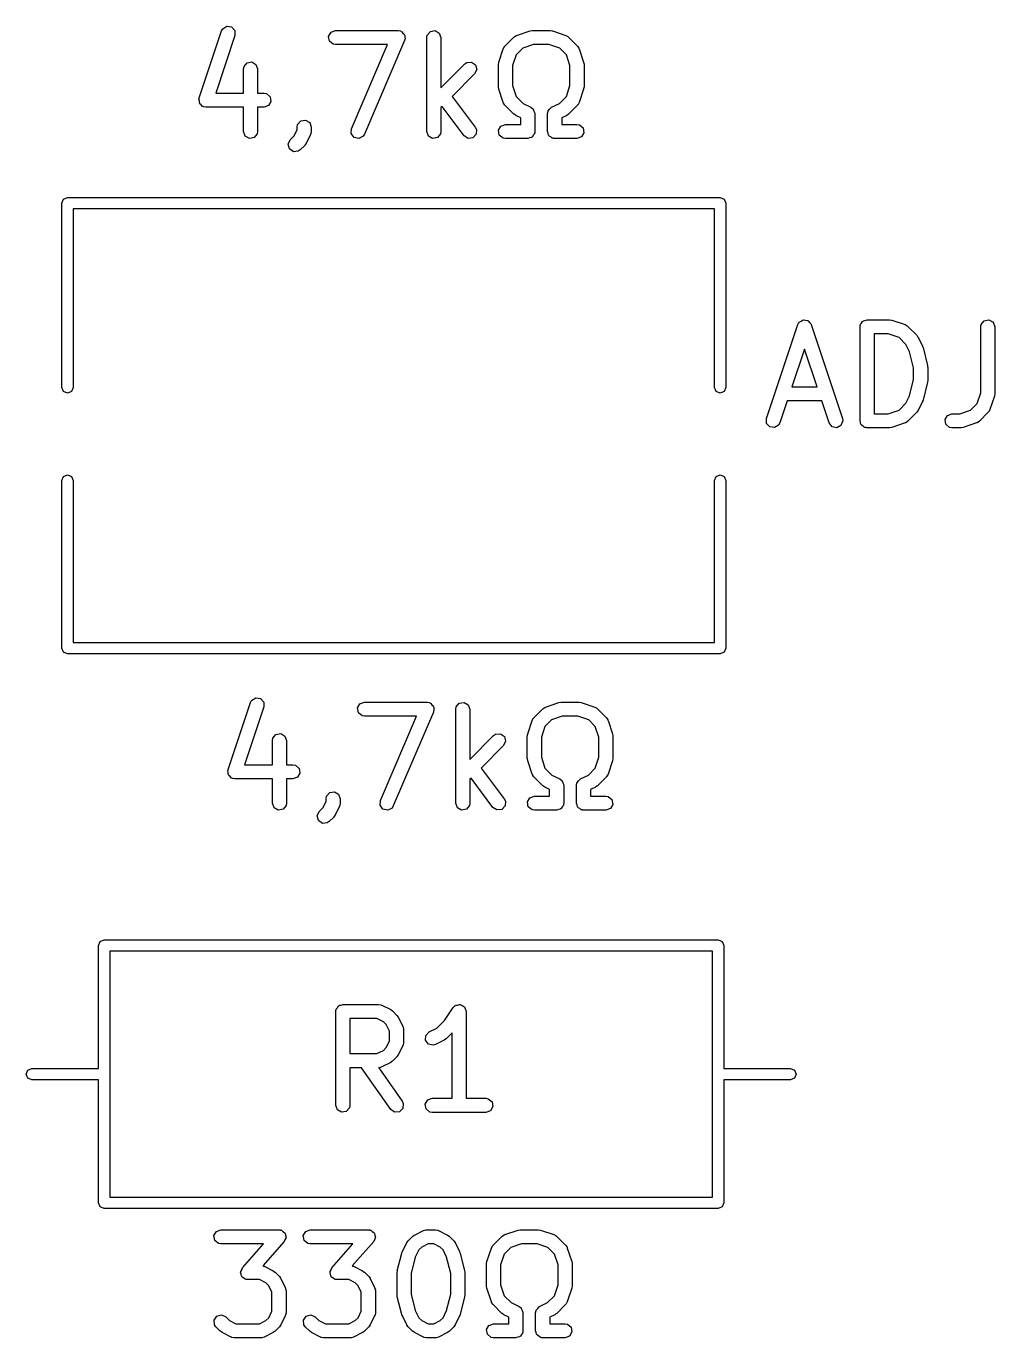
# Model space of a CAD drawing. Extents: x 10 to 287, y -200 to -10.
# Drawn here: x 143.63 to 153.95, y -107.24 to -93.27 of the extents above; entities that cross this region are included whole.
import ezdxf

# ---------------------------------------------------------------- set-up
doc = ezdxf.new("R2010")
doc.units = 0
doc.layers.add('BLACK', color=7, linetype='CONTINUOUS')

msp = doc.modelspace()

# ---------------------------------------------------------------- linework, layer by layer
at = {"layer": 'BLACK', "linetype": 'CONTINUOUS'}
for p, q in [((145.723, -93.2981), (145.767, -93.2713)), ((145.767, -93.2713), (145.818, -93.2788)), ((145.818, -93.2788), (145.852, -93.3172)), ((145.473, -94.0353), (145.711, -93.321)), ((145.853, -93.3685), (145.648, -93.984)), ((145.711, -93.321), (145.723, -93.2981)), ((145.852, -93.3172), (145.853, -93.3685)), ((146.851, -93.3794), (146.877, -93.3349)), ((146.86, -93.4299), (146.851, -93.3794)), ((146.899, -93.4629), (146.86, -93.4299)), ((146.877, -93.3349), (146.925, -93.3174)), ((146.925, -93.3174), (147.591, -93.3174)), ((147.66, -93.4219), (147.232, -94.4219)), ((147.591, -93.3174), (147.617, -93.3219)), ((147.617, -93.3219), (147.624, -93.3276)), ((147.624, -93.3276), (147.632, -93.3296)), ((147.632, -93.3296), (147.643, -93.3436)), ((147.643, -93.3436), (147.656, -93.3549)), ((147.656, -93.3549), (147.658, -93.3636)), ((147.658, -93.3636), (147.663, -93.3707)), ((147.661, -93.4131), (147.66, -93.4219)), ((147.665, -93.4054), (147.661, -93.4131)), ((147.663, -93.3707), (147.662, -93.3882)), ((147.662, -93.3882), (147.665, -93.4054)), ((147.897, -93.3924), (147.902, -93.3667)), ((147.897, -94.3924), (147.897, -93.3924)), ((147.902, -93.3667), (147.935, -93.3274)), ((147.935, -93.3274), (147.985, -93.3185)), ((147.985, -93.3185), (148.03, -93.3442)), ((148.03, -93.3442), (148.047, -93.3924)), ((148.047, -93.3924), (148.047, -93.9256)), ((148.729, -93.4822), (148.824, -93.387)), ((148.824, -93.387), (148.845, -93.372)), ((148.845, -93.372), (148.85, -93.3716)), ((148.85, -93.3716), (148.853, -93.3688)), ((148.853, -93.3688), (148.996, -93.3212)), ((148.996, -93.3212), (149.018, -93.3179)), ((149.018, -93.3179), (149.02, -93.3174)), ((149.02, -93.3174), (149.21, -93.3174)), ((149.21, -93.3174), (149.233, -93.3213)), ((149.233, -93.3213), (149.234, -93.3212)), ((149.234, -93.3212), (149.377, -93.3688)), ((149.377, -93.3688), (149.4, -93.3813)), ((149.4, -93.3813), (149.402, -93.3851)), ((149.402, -93.3851), (149.406, -93.387)), ((149.406, -93.387), (149.502, -93.4822)), ((146.925, -93.4674), (146.899, -93.4629)), ((147.478, -93.4674), (146.925, -93.4674)), ((147.094, -94.3628), (147.478, -93.4674)), ((148.663, -93.6544), (148.711, -93.5115)), ((148.711, -93.5115), (148.723, -93.4886)), ((148.723, -93.4886), (148.727, -93.4863)), ((148.727, -93.4863), (148.729, -93.4822)), ((148.918, -93.5056), (148.847, -93.5758)), ((149.032, -93.4674), (148.918, -93.5056)), ((149.198, -93.4674), (149.032, -93.4674)), ((149.313, -93.5056), (149.198, -93.4674)), ((149.383, -93.5758), (149.313, -93.5056)), ((149.502, -93.4822), (149.517, -93.5035)), ((149.517, -93.5035), (149.517, -93.508)), ((149.517, -93.508), (149.52, -93.5115)), ((149.52, -93.5115), (149.567, -93.6544)), ((145.945, -93.7257), (145.95, -93.7001)), ((145.95, -93.7001), (145.982, -93.6608)), ((145.982, -93.6608), (146.033, -93.6519)), ((146.033, -93.6519), (146.077, -93.6775)), ((146.077, -93.6775), (146.095, -93.7257)), ((148.047, -93.9256), (148.3, -93.6727)), ((148.3, -93.6727), (148.322, -93.6577)), ((148.322, -93.6577), (148.373, -93.6533)), ((148.373, -93.6533), (148.415, -93.6827)), ((148.415, -93.6827), (148.428, -93.7323)), ((148.659, -93.6781), (148.663, -93.656)), ((148.659, -93.9162), (148.659, -93.6781)), ((148.663, -93.656), (148.663, -93.6544)), ((148.847, -93.5758), (148.809, -93.6903)), ((148.809, -93.6903), (148.809, -93.904)), ((149.421, -93.6903), (149.383, -93.5758)), ((149.421, -93.904), (149.421, -93.6903)), ((149.567, -93.6544), (149.571, -93.6766)), ((149.571, -93.6766), (149.571, -93.6781)), ((149.571, -93.6781), (149.571, -93.9162)), ((145.945, -93.984), (145.945, -93.7257)), ((146.095, -93.7257), (146.095, -93.984)), ((148.406, -93.7787), (148.167, -94.0185)), ((148.428, -93.7323), (148.406, -93.7787)), ((145.648, -93.984), (145.945, -93.984)), ((146.095, -93.984), (146.163, -93.984)), ((146.163, -93.984), (146.189, -93.9886)), ((146.189, -93.9886), (146.228, -94.0215)), ((148.66, -93.9177), (148.659, -93.9162)), ((148.663, -93.9399), (148.66, -93.9177)), ((148.711, -94.0828), (148.663, -93.9399)), ((148.809, -93.904), (148.847, -94.0185)), ((149.383, -94.0185), (149.421, -93.904)), ((149.567, -93.9399), (149.52, -94.0828)), ((149.571, -93.9162), (149.567, -93.9383)), ((149.567, -93.9383), (149.567, -93.9399)), ((145.47, -94.046), (145.473, -94.0411)), ((145.474, -94.0662), (145.47, -94.046)), ((145.473, -94.0411), (145.473, -94.0353)), ((145.474, -94.0866), (145.474, -94.0662)), ((145.478, -94.0909), (145.474, -94.0866)), ((145.479, -94.0965), (145.478, -94.0909)), ((145.495, -94.1097), (145.479, -94.0965)), ((145.508, -94.125), (145.495, -94.1097)), ((145.514, -94.1258), (145.508, -94.125)), ((145.518, -94.1295), (145.514, -94.1258)), ((146.211, -94.1165), (146.163, -94.134)), ((146.237, -94.0721), (146.211, -94.1165)), ((146.228, -94.0215), (146.237, -94.0721)), ((148.06, -94.1256), (148.047, -94.1377)), ((148.293, -94.4374), (148.06, -94.1256)), ((148.167, -94.0185), (148.413, -94.3474)), ((148.714, -94.0863), (148.711, -94.0828)), ((148.714, -94.0907), (148.714, -94.0863)), ((148.729, -94.1121), (148.714, -94.0907)), ((148.824, -94.2073), (148.729, -94.1121)), ((148.847, -94.0185), (148.922, -94.0926)), ((148.922, -94.0926), (149.006, -94.1348)), ((149.225, -94.1348), (149.309, -94.0926)), ((149.309, -94.0926), (149.383, -94.0185)), ((149.502, -94.1121), (149.406, -94.2073)), ((149.503, -94.108), (149.502, -94.1121)), ((149.507, -94.1057), (149.503, -94.108)), ((149.52, -94.0828), (149.507, -94.1057)), ((145.544, -94.134), (145.518, -94.1295)), ((145.945, -94.134), (145.544, -94.134)), ((145.945, -94.3924), (145.945, -94.134)), ((146.163, -94.134), (146.095, -94.134)), ((146.095, -94.134), (146.095, -94.3924)), ((148.047, -94.1377), (148.047, -94.3924)), ((148.826, -94.208), (148.824, -94.2073)), ((148.844, -94.2214), (148.826, -94.208)), ((148.897, -94.2483), (148.844, -94.2214)), ((148.897, -94.3174), (148.897, -94.2483)), ((149.006, -94.1348), (149.027, -94.1503)), ((149.027, -94.1503), (149.028, -94.1525)), ((149.028, -94.1525), (149.03, -94.1537)), ((149.03, -94.1537), (149.038, -94.1758)), ((149.038, -94.1758), (149.047, -94.1974)), ((149.047, -94.1974), (149.047, -94.1997)), ((149.047, -94.1997), (149.047, -94.2019)), ((149.047, -94.2019), (149.047, -94.3924)), ((149.183, -94.2019), (149.188, -94.1763)), ((149.183, -94.3924), (149.183, -94.2019)), ((149.188, -94.1763), (149.189, -94.1744)), ((149.189, -94.1721), (149.205, -94.155)), ((149.189, -94.1744), (149.189, -94.1721)), ((149.205, -94.155), (149.221, -94.137)), ((149.221, -94.137), (149.223, -94.1365)), ((149.223, -94.1365), (149.225, -94.1348)), ((149.387, -94.2214), (149.333, -94.2483)), ((149.333, -94.2483), (149.333, -94.3174)), ((149.388, -94.2202), (149.387, -94.2214)), ((149.406, -94.2073), (149.388, -94.2202)), ((145.963, -94.4406), (145.945, -94.3924)), ((146.095, -94.3924), (146.09, -94.418)), ((146.482, -94.4432), (146.516, -94.3747)), ((146.516, -94.3448), (146.521, -94.3191)), ((146.516, -94.3747), (146.516, -94.3448)), ((146.521, -94.3191), (146.554, -94.2798)), ((146.554, -94.2798), (146.604, -94.2709)), ((146.604, -94.2709), (146.649, -94.2966)), ((146.649, -94.2966), (146.666, -94.3448)), ((146.666, -94.3924), (146.662, -94.418)), ((146.666, -94.3448), (146.666, -94.3924)), ((147.091, -94.4141), (147.094, -94.3628)), ((147.915, -94.4406), (147.897, -94.3924)), ((148.047, -94.3924), (148.043, -94.418)), ((148.413, -94.3474), (148.425, -94.3706)), ((148.425, -94.3706), (148.422, -94.4218)), ((148.66, -94.3794), (148.686, -94.3349)), ((148.669, -94.4299), (148.66, -94.3794)), ((148.686, -94.3349), (148.734, -94.3174)), ((148.734, -94.3174), (148.897, -94.3174)), ((149.046, -94.4054), (149.045, -94.4083)), ((149.047, -94.3924), (149.046, -94.4021)), ((149.046, -94.4021), (149.046, -94.4054)), ((149.19, -94.4107), (149.183, -94.3924)), ((149.333, -94.3174), (149.496, -94.3174)), ((149.496, -94.3174), (149.522, -94.3219)), ((149.522, -94.3219), (149.561, -94.3549)), ((149.57, -94.4054), (149.544, -94.4498)), ((149.561, -94.3549), (149.57, -94.4054)), ((146.007, -94.4662), (145.963, -94.4406)), ((146.058, -94.4573), (146.007, -94.4662)), ((146.09, -94.418), (146.058, -94.4573)), ((146.421, -94.5287), (146.443, -94.4822)), ((146.435, -94.5783), (146.421, -94.5287)), ((146.443, -94.4822), (146.482, -94.4432)), ((146.597, -94.5407), (146.549, -94.5883)), ((146.598, -94.5392), (146.597, -94.5407)), ((146.611, -94.5212), (146.598, -94.5392)), ((146.659, -94.4259), (146.611, -94.5212)), ((146.662, -94.418), (146.659, -94.4215)), ((146.659, -94.4215), (146.659, -94.4259)), ((147.122, -94.4551), (147.091, -94.4141)), ((147.172, -94.4669), (147.122, -94.4551)), ((147.218, -94.4437), (147.172, -94.4669)), ((147.232, -94.4219), (147.218, -94.4437)), ((147.959, -94.4662), (147.915, -94.4406)), ((148.01, -94.4573), (147.959, -94.4662)), ((148.043, -94.418), (148.01, -94.4573)), ((148.336, -94.4654), (148.293, -94.4374)), ((148.387, -94.4593), (148.336, -94.4654)), ((148.422, -94.4218), (148.387, -94.4593)), ((148.709, -94.4629), (148.669, -94.4299)), ((148.734, -94.4674), (148.709, -94.4629)), ((148.972, -94.4674), (148.734, -94.4674)), ((148.991, -94.4607), (148.972, -94.4674)), ((149.01, -94.4573), (148.991, -94.4607)), ((149.014, -94.4521), (149.01, -94.4573)), ((149.021, -94.4498), (149.014, -94.4521)), ((149.03, -94.433), (149.021, -94.4498)), ((149.043, -94.418), (149.03, -94.433)), ((149.045, -94.4083), (149.043, -94.418)), ((149.193, -94.4299), (149.19, -94.4107)), ((149.198, -94.4342), (149.193, -94.4299)), ((149.201, -94.4406), (149.198, -94.4342)), ((149.218, -94.4503), (149.201, -94.4406)), ((149.232, -94.4629), (149.218, -94.4503)), ((149.242, -94.4646), (149.232, -94.4629)), ((149.245, -94.4662), (149.242, -94.4646)), ((149.248, -94.4657), (149.245, -94.4662)), ((149.258, -94.4674), (149.248, -94.4657)), ((149.496, -94.4674), (149.258, -94.4674)), ((149.544, -94.4498), (149.496, -94.4674)), ((146.477, -94.6077), (146.435, -94.5783)), ((146.528, -94.6032), (146.477, -94.6077)), ((146.549, -94.5883), (146.528, -94.6032)), ((144.028, -95.1126), (144.07, -95.095)), ((144.07, -95.095), (151.02, -95.095)), ((151.02, -95.095), (151.062, -95.1126)), ((144.01, -95.155), (144.028, -95.1126)), ((144.01, -97.119), (144.01, -95.155)), ((150.96, -95.215), (144.13, -95.215)), ((144.13, -95.215), (144.13, -97.119)), ((150.96, -97.119), (150.96, -95.215)), ((151.062, -95.1126), (151.08, -95.155)), ((151.08, -95.155), (151.08, -97.119)), ((151.515, -97.4487), (151.848, -96.4487)), ((151.848, -96.4487), (151.86, -96.4258)), ((151.86, -96.4258), (151.862, -96.4246)), ((151.862, -96.4246), (151.863, -96.4226)), ((151.863, -96.4226), (151.884, -96.4113)), ((151.884, -96.4113), (151.904, -96.3989)), ((151.904, -96.3989), (151.906, -96.3992)), ((151.906, -96.3992), (151.908, -96.3982)), ((151.908, -96.3982), (151.931, -96.4029)), ((151.931, -96.4029), (151.955, -96.4064)), ((151.955, -96.4064), (151.956, -96.408)), ((151.956, -96.408), (151.958, -96.4085)), ((151.958, -96.4085), (151.973, -96.4271)), ((151.973, -96.4271), (151.989, -96.4448)), ((151.989, -96.4448), (151.989, -96.447)), ((151.989, -96.447), (151.99, -96.4487)), ((151.99, -96.4487), (152.324, -97.4487)), ((152.511, -96.4724), (152.512, -96.4626)), ((152.511, -97.4724), (152.511, -96.4724)), ((152.512, -96.4594), (152.514, -96.4565)), ((152.512, -96.4626), (152.512, -96.4594)), ((152.514, -96.4565), (152.515, -96.4467)), ((152.515, -96.4467), (152.528, -96.4318)), ((152.528, -96.4318), (152.538, -96.4149)), ((152.538, -96.4149), (152.544, -96.4126)), ((152.544, -96.4126), (152.548, -96.4074)), ((152.548, -96.4074), (152.567, -96.404)), ((152.567, -96.404), (152.586, -96.3974)), ((152.586, -96.3974), (152.824, -96.3974)), ((152.824, -96.3974), (152.846, -96.4013)), ((152.846, -96.4013), (152.848, -96.4012)), ((152.848, -96.4012), (152.99, -96.4488)), ((152.99, -96.4488), (153.013, -96.4613)), ((153.013, -96.4613), (153.016, -96.4651)), ((153.016, -96.4651), (153.02, -96.467)), ((153.02, -96.467), (153.115, -96.5622)), ((153.796, -96.4724), (153.801, -96.4467)), ((153.796, -97.1745), (153.796, -96.4724)), ((153.801, -96.4467), (153.834, -96.4074)), ((153.834, -96.4074), (153.884, -96.3985)), ((153.884, -96.3985), (153.929, -96.4242)), ((153.929, -96.4242), (153.946, -96.4724)), ((153.946, -96.4724), (153.946, -97.1867)), ((152.661, -96.5474), (152.661, -97.3974)), ((152.812, -96.5474), (152.661, -96.5474)), ((152.926, -96.5856), (152.812, -96.5474)), ((153, -96.6597), (152.926, -96.5856)), ((153.115, -96.5622), (153.128, -96.5806)), ((153.128, -96.5806), (153.129, -96.5817)), ((153.129, -96.5817), (153.177, -96.6769)), ((151.919, -96.7095), (151.785, -97.1117)), ((152.053, -97.1117), (151.919, -96.7095)), ((153.039, -96.7367), (153, -96.6597)), ((153.082, -96.9102), (153.039, -96.7367)), ((153.177, -96.6769), (153.18, -96.6893)), ((153.18, -96.6893), (153.182, -96.6923)), ((153.182, -96.6923), (153.23, -96.8828)), ((153.082, -97.0346), (153.082, -96.9102)), ((153.23, -96.8828), (153.231, -96.8977)), ((153.231, -96.8977), (153.232, -96.901)), ((153.232, -96.901), (153.232, -97.0438)), ((153.039, -97.2081), (153.082, -97.0346)), ((153.232, -97.0438), (153.23, -97.0586)), ((153.23, -97.0586), (153.23, -97.062)), ((144.028, -97.1614), (144.01, -97.119)), ((144.07, -97.179), (144.028, -97.1614)), ((144.112, -97.1614), (144.07, -97.179)), ((144.13, -97.119), (144.112, -97.1614)), ((150.978, -97.1614), (150.96, -97.119)), ((151.02, -97.179), (150.978, -97.1614)), ((151.062, -97.1614), (151.02, -97.179)), ((151.08, -97.119), (151.062, -97.1614)), ((151.785, -97.1117), (152.053, -97.1117)), ((153.23, -97.062), (153.182, -97.2525)), ((153.758, -97.289), (153.796, -97.1745)), ((153.946, -97.1867), (153.943, -97.2087)), ((151.735, -97.2617), (151.657, -97.4961)), ((152.103, -97.2617), (151.735, -97.2617)), ((152.181, -97.4961), (152.103, -97.2617)), ((152.926, -97.3592), (153, -97.2851)), ((153, -97.2851), (153.039, -97.2081)), ((153.177, -97.2678), (153.129, -97.3631)), ((153.182, -97.2525), (153.177, -97.2643)), ((153.177, -97.2643), (153.177, -97.2678)), ((153.688, -97.3592), (153.758, -97.289)), ((153.943, -97.2104), (153.895, -97.3532)), ((153.943, -97.2087), (153.943, -97.2104)), ((151.516, -97.4999), (151.515, -97.4487)), ((152.327, -97.4744), (152.308, -97.5221)), ((152.324, -97.4487), (152.327, -97.4744)), ((152.517, -97.4907), (152.511, -97.4724)), ((152.661, -97.3974), (152.812, -97.3974)), ((152.812, -97.3974), (152.926, -97.3592)), ((153.02, -97.4778), (152.998, -97.4927)), ((153.115, -97.3826), (153.02, -97.4778)), ((153.116, -97.3811), (153.115, -97.3826)), ((153.129, -97.3631), (153.116, -97.3811)), ((153.417, -97.4594), (153.442, -97.4149)), ((153.426, -97.5099), (153.417, -97.4594)), ((153.442, -97.4149), (153.49, -97.3974)), ((153.49, -97.3974), (153.574, -97.3974)), ((153.574, -97.3974), (153.688, -97.3592)), ((153.782, -97.4778), (153.76, -97.4927)), ((153.877, -97.3826), (153.782, -97.4778)), ((153.879, -97.3785), (153.877, -97.3826)), ((153.883, -97.3761), (153.879, -97.3785)), ((153.895, -97.3532), (153.883, -97.3761)), ((151.55, -97.5383), (151.516, -97.4999)), ((151.601, -97.5459), (151.55, -97.5383)), ((151.644, -97.519), (151.601, -97.5459)), ((151.657, -97.4961), (151.644, -97.519)), ((152.213, -97.5363), (152.181, -97.4961)), ((152.263, -97.5466), (152.213, -97.5363)), ((152.308, -97.5221), (152.263, -97.5466)), ((152.521, -97.5099), (152.517, -97.4907)), ((152.526, -97.5142), (152.521, -97.5099)), ((152.528, -97.5206), (152.526, -97.5142)), ((152.545, -97.5303), (152.528, -97.5206)), ((152.56, -97.5429), (152.545, -97.5303)), ((152.57, -97.5446), (152.56, -97.5429)), ((152.573, -97.5462), (152.57, -97.5446)), ((152.576, -97.5457), (152.573, -97.5462)), ((152.586, -97.5474), (152.576, -97.5457)), ((152.824, -97.5474), (152.586, -97.5474)), ((152.825, -97.5468), (152.824, -97.5474)), ((152.848, -97.5435), (152.825, -97.5468)), ((152.99, -97.4959), (152.848, -97.5435)), ((152.994, -97.4931), (152.99, -97.4959)), ((152.998, -97.4927), (152.994, -97.4931)), ((153.465, -97.5429), (153.426, -97.5099)), ((153.49, -97.5474), (153.465, -97.5429)), ((153.586, -97.5474), (153.49, -97.5474)), ((153.587, -97.5468), (153.586, -97.5474)), ((153.609, -97.5435), (153.587, -97.5468)), ((153.752, -97.4959), (153.609, -97.5435)), ((153.756, -97.4931), (153.752, -97.4959)), ((153.76, -97.4927), (153.756, -97.4931)), ((144.01, -98.109), (144.028, -98.0666)), ((144.01, -99.895), (144.01, -98.109)), ((144.028, -98.0666), (144.07, -98.049)), ((144.07, -98.049), (144.112, -98.0666)), ((144.112, -98.0666), (144.13, -98.109)), ((144.13, -98.109), (144.13, -99.835)), ((150.96, -98.109), (150.978, -98.0666)), ((150.96, -99.835), (150.96, -98.109)), ((150.978, -98.0666), (151.02, -98.049)), ((151.02, -98.049), (151.062, -98.0666)), ((151.062, -98.0666), (151.08, -98.109)), ((151.08, -98.109), (151.08, -99.895)), ((144.13, -99.835), (150.96, -99.835)), ((144.028, -99.9374), (144.01, -99.895)), ((144.07, -99.955), (144.028, -99.9374)), ((151.02, -99.955), (144.07, -99.955)), ((151.062, -99.9374), (151.02, -99.955)), ((151.08, -99.895), (151.062, -99.9374)), ((145.781, -101.187), (146.019, -100.473)), ((146.161, -100.52), (145.956, -101.136)), ((146.019, -100.473), (146.031, -100.45)), ((146.031, -100.45), (146.075, -100.423)), ((146.075, -100.423), (146.126, -100.431)), ((146.126, -100.431), (146.16, -100.469)), ((146.16, -100.469), (146.161, -100.52)), ((147.159, -100.531), (147.185, -100.487)), ((147.168, -100.582), (147.159, -100.531)), ((147.185, -100.487), (147.233, -100.469)), ((147.233, -100.469), (147.899, -100.469)), ((147.899, -100.469), (147.925, -100.474)), ((147.925, -100.474), (147.932, -100.48)), ((147.932, -100.48), (147.94, -100.482)), ((147.94, -100.482), (147.951, -100.496)), ((147.951, -100.496), (147.964, -100.507)), ((147.964, -100.507), (147.966, -100.516)), ((147.966, -100.516), (147.971, -100.523)), ((147.971, -100.523), (147.97, -100.54)), ((147.97, -100.54), (147.973, -100.557)), ((148.205, -100.544), (148.21, -100.519)), ((148.205, -101.544), (148.205, -100.544)), ((148.21, -100.519), (148.243, -100.479)), ((148.243, -100.479), (148.293, -100.471)), ((148.293, -100.471), (148.338, -100.496)), ((148.338, -100.496), (148.355, -100.544)), ((148.355, -100.544), (148.355, -101.078)), ((149.037, -100.634), (149.132, -100.539)), ((149.132, -100.539), (149.153, -100.524)), ((149.153, -100.524), (149.158, -100.524)), ((149.158, -100.524), (149.161, -100.521)), ((149.161, -100.521), (149.304, -100.473)), ((149.304, -100.473), (149.326, -100.47)), ((149.326, -100.47), (149.328, -100.469)), ((149.328, -100.469), (149.518, -100.469)), ((149.518, -100.469), (149.541, -100.473)), ((149.541, -100.473), (149.542, -100.473)), ((149.542, -100.473), (149.685, -100.521)), ((149.685, -100.521), (149.708, -100.533)), ((149.708, -100.533), (149.71, -100.537)), ((149.71, -100.537), (149.714, -100.539)), ((149.714, -100.539), (149.81, -100.634)), ((147.207, -100.615), (147.168, -100.582)), ((147.233, -100.619), (147.207, -100.615)), ((147.786, -100.619), (147.233, -100.619)), ((147.402, -101.515), (147.786, -100.619)), ((147.968, -100.574), (147.54, -101.574)), ((147.969, -100.565), (147.968, -100.574)), ((147.973, -100.557), (147.969, -100.565)), ((148.971, -100.806), (149.019, -100.664)), ((149.019, -100.664), (149.031, -100.641)), ((149.031, -100.641), (149.035, -100.638)), ((149.035, -100.638), (149.037, -100.634)), ((149.226, -100.658), (149.155, -100.728)), ((149.34, -100.619), (149.226, -100.658)), ((149.506, -100.619), (149.34, -100.619)), ((149.621, -100.658), (149.506, -100.619)), ((149.691, -100.728), (149.621, -100.658)), ((149.81, -100.634), (149.825, -100.656)), ((149.825, -100.656), (149.825, -100.66)), ((149.825, -100.66), (149.828, -100.664)), ((149.828, -100.664), (149.875, -100.806)), ((146.258, -100.852), (146.29, -100.813)), ((146.29, -100.813), (146.341, -100.804)), ((146.341, -100.804), (146.385, -100.83)), ((146.385, -100.83), (146.403, -100.878)), ((148.355, -101.078), (148.608, -100.825)), ((148.608, -100.825), (148.63, -100.81)), ((148.63, -100.81), (148.681, -100.805)), ((148.681, -100.805), (148.723, -100.835)), ((148.967, -100.83), (148.971, -100.808)), ((148.967, -101.068), (148.967, -100.83)), ((148.971, -100.808), (148.971, -100.806)), ((149.155, -100.728), (149.117, -100.842)), ((149.729, -100.842), (149.691, -100.728)), ((149.875, -100.806), (149.879, -100.829)), ((149.879, -100.829), (149.879, -100.83)), ((149.879, -100.83), (149.879, -101.068)), ((146.253, -100.878), (146.258, -100.852)), ((146.253, -101.136), (146.253, -100.878)), ((146.403, -100.878), (146.403, -101.136)), ((148.714, -100.931), (148.475, -101.17)), ((148.736, -100.884), (148.714, -100.931)), ((148.723, -100.835), (148.736, -100.884)), ((149.117, -100.842), (149.117, -101.056)), ((149.729, -101.056), (149.729, -100.842)), ((148.968, -101.07), (148.967, -101.068)), ((148.971, -101.092), (148.968, -101.07)), ((149.019, -101.235), (148.971, -101.092)), ((149.117, -101.056), (149.155, -101.171)), ((149.691, -101.171), (149.729, -101.056)), ((149.875, -101.092), (149.828, -101.235)), ((149.879, -101.068), (149.875, -101.09)), ((149.875, -101.09), (149.875, -101.092)), ((145.778, -101.198), (145.781, -101.193)), ((145.781, -101.218), (145.778, -101.198)), ((145.781, -101.193), (145.781, -101.187)), ((145.782, -101.239), (145.781, -101.218)), ((145.786, -101.243), (145.782, -101.239)), ((145.787, -101.249), (145.786, -101.243)), ((145.803, -101.262), (145.787, -101.249)), ((145.956, -101.136), (146.253, -101.136)), ((146.403, -101.136), (146.471, -101.136)), ((146.471, -101.136), (146.497, -101.141)), ((146.497, -101.141), (146.536, -101.174)), ((146.545, -101.224), (146.519, -101.268)), ((146.536, -101.174), (146.545, -101.224)), ((148.475, -101.17), (148.721, -101.499)), ((149.022, -101.238), (149.019, -101.235)), ((149.022, -101.243), (149.022, -101.238)), ((149.037, -101.264), (149.022, -101.243)), ((149.155, -101.171), (149.23, -101.245)), ((149.23, -101.245), (149.314, -101.287)), ((149.533, -101.287), (149.617, -101.245)), ((149.617, -101.245), (149.691, -101.171)), ((149.828, -101.235), (149.815, -101.258)), ((145.816, -101.277), (145.803, -101.262)), ((145.822, -101.278), (145.816, -101.277)), ((145.826, -101.282), (145.822, -101.278)), ((145.852, -101.286), (145.826, -101.282)), ((146.253, -101.286), (145.852, -101.286)), ((146.253, -101.544), (146.253, -101.286)), ((146.471, -101.286), (146.403, -101.286)), ((146.403, -101.286), (146.403, -101.544)), ((146.519, -101.268), (146.471, -101.286)), ((148.368, -101.278), (148.355, -101.29)), ((148.355, -101.29), (148.355, -101.544)), ((148.601, -101.589), (148.368, -101.278)), ((149.132, -101.359), (149.037, -101.264)), ((149.134, -101.36), (149.132, -101.359)), ((149.152, -101.373), (149.134, -101.36)), ((149.205, -101.4), (149.152, -101.373)), ((149.314, -101.287), (149.335, -101.302)), ((149.335, -101.302), (149.336, -101.305)), ((149.336, -101.305), (149.338, -101.306)), ((149.338, -101.306), (149.346, -101.328)), ((149.346, -101.328), (149.355, -101.349)), ((149.355, -101.349), (149.355, -101.352)), ((149.355, -101.352), (149.355, -101.354)), ((149.355, -101.354), (149.355, -101.544)), ((149.491, -101.354), (149.496, -101.328)), ((149.491, -101.544), (149.491, -101.354)), ((149.496, -101.328), (149.497, -101.326)), ((149.497, -101.324), (149.513, -101.307)), ((149.497, -101.326), (149.497, -101.324)), ((149.513, -101.307), (149.529, -101.289)), ((149.529, -101.289), (149.531, -101.289)), ((149.531, -101.289), (149.533, -101.287)), ((149.695, -101.373), (149.641, -101.4)), ((149.696, -101.372), (149.695, -101.373)), ((149.714, -101.359), (149.696, -101.372)), ((149.81, -101.264), (149.714, -101.359)), ((149.811, -101.26), (149.81, -101.264)), ((149.815, -101.258), (149.811, -101.26)), ((146.79, -101.595), (146.824, -101.527)), ((146.824, -101.497), (146.829, -101.471)), ((146.824, -101.527), (146.824, -101.497)), ((146.829, -101.471), (146.862, -101.432)), ((146.862, -101.432), (146.912, -101.423)), ((146.912, -101.423), (146.957, -101.449)), ((146.957, -101.449), (146.974, -101.497)), ((146.974, -101.497), (146.974, -101.544)), ((147.399, -101.566), (147.402, -101.515)), ((148.721, -101.499), (148.733, -101.523)), ((148.733, -101.523), (148.73, -101.574)), ((148.968, -101.531), (148.994, -101.487)), ((148.994, -101.487), (149.042, -101.469)), ((149.042, -101.469), (149.205, -101.469)), ((149.205, -101.469), (149.205, -101.4)), ((149.641, -101.4), (149.641, -101.469)), ((149.641, -101.469), (149.804, -101.469)), ((149.804, -101.469), (149.83, -101.474)), ((149.83, -101.474), (149.869, -101.507)), ((149.869, -101.507), (149.878, -101.557)), ((146.271, -101.593), (146.253, -101.544)), ((146.315, -101.618), (146.271, -101.593)), ((146.365, -101.609), (146.315, -101.618)), ((146.398, -101.57), (146.365, -101.609)), ((146.403, -101.544), (146.398, -101.57)), ((146.729, -101.681), (146.751, -101.634)), ((146.751, -101.634), (146.79, -101.595)), ((146.967, -101.578), (146.919, -101.673)), ((146.97, -101.57), (146.967, -101.573)), ((146.967, -101.573), (146.967, -101.578)), ((146.974, -101.544), (146.97, -101.57)), ((147.43, -101.607), (147.399, -101.566)), ((147.48, -101.619), (147.43, -101.607)), ((147.526, -101.596), (147.48, -101.619)), ((147.54, -101.574), (147.526, -101.596)), ((148.223, -101.593), (148.205, -101.544)), ((148.267, -101.618), (148.223, -101.593)), ((148.318, -101.609), (148.267, -101.618)), ((148.351, -101.57), (148.318, -101.609)), ((148.355, -101.544), (148.351, -101.57)), ((148.644, -101.617), (148.601, -101.589)), ((148.695, -101.611), (148.644, -101.617)), ((148.73, -101.574), (148.695, -101.611)), ((148.977, -101.582), (148.968, -101.531)), ((149.017, -101.615), (148.977, -101.582)), ((149.042, -101.619), (149.017, -101.615)), ((149.28, -101.619), (149.042, -101.619)), ((149.299, -101.613), (149.28, -101.619)), ((149.318, -101.609), (149.299, -101.613)), ((149.322, -101.604), (149.318, -101.609)), ((149.329, -101.602), (149.322, -101.604)), ((149.338, -101.585), (149.329, -101.602)), ((149.351, -101.57), (149.338, -101.585)), ((149.353, -101.56), (149.351, -101.57)), ((149.354, -101.557), (149.353, -101.56)), ((149.355, -101.544), (149.354, -101.554)), ((149.354, -101.554), (149.354, -101.557)), ((149.498, -101.563), (149.491, -101.544)), ((149.501, -101.582), (149.498, -101.563)), ((149.506, -101.586), (149.501, -101.582)), ((149.509, -101.593), (149.506, -101.586)), ((149.526, -101.602), (149.509, -101.593)), ((149.54, -101.615), (149.526, -101.602)), ((149.55, -101.617), (149.54, -101.615)), ((149.553, -101.618), (149.55, -101.617)), ((149.556, -101.618), (149.553, -101.618)), ((149.566, -101.619), (149.556, -101.618)), ((149.804, -101.619), (149.566, -101.619)), ((149.852, -101.602), (149.804, -101.619)), ((149.878, -101.557), (149.852, -101.602)), ((146.743, -101.73), (146.729, -101.681)), ((146.785, -101.76), (146.743, -101.73)), ((146.836, -101.755), (146.785, -101.76)), ((146.857, -101.74), (146.836, -101.755)), ((146.905, -101.693), (146.857, -101.74)), ((146.906, -101.691), (146.905, -101.693)), ((146.919, -101.673), (146.906, -101.691)), ((144.4, -103.06), (144.418, -103.018)), ((144.4, -104.37), (144.4, -103.06)), ((144.418, -103.018), (144.46, -103)), ((144.46, -103), (151, -103)), ((151, -103), (151.042, -103.018)), ((151.042, -103.018), (151.06, -103.06)), ((151.06, -103.06), (151.06, -104.37)), ((144.52, -103.12), (144.52, -105.74)), ((150.94, -103.12), (144.52, -103.12)), ((150.94, -105.74), (150.94, -103.12)), ((146.927, -103.762), (146.929, -103.753)), ((146.927, -104.762), (146.927, -103.762)), ((146.928, -103.749), (146.93, -103.746)), ((146.929, -103.753), (146.928, -103.749)), ((146.93, -103.746), (146.931, -103.737)), ((146.931, -103.737), (146.944, -103.722)), ((146.944, -103.722), (146.954, -103.705)), ((146.954, -103.705), (146.96, -103.703)), ((146.96, -103.703), (146.964, -103.697)), ((146.964, -103.697), (146.984, -103.694)), ((146.984, -103.694), (147.002, -103.687)), ((147.002, -103.687), (147.383, -103.687)), ((147.383, -103.687), (147.409, -103.692)), ((147.409, -103.692), (147.412, -103.695)), ((147.412, -103.695), (147.416, -103.695)), ((147.416, -103.695), (147.512, -103.743)), ((147.512, -103.743), (147.53, -103.756)), ((147.53, -103.756), (147.531, -103.757)), ((147.531, -103.757), (147.579, -103.805)), ((148.086, -103.857), (148.178, -103.721)), ((148.178, -103.721), (148.196, -103.702)), ((148.196, -103.702), (148.2, -103.701)), ((148.2, -103.701), (148.202, -103.697)), ((148.202, -103.697), (148.224, -103.694)), ((148.224, -103.694), (148.245, -103.688)), ((148.245, -103.688), (148.249, -103.689)), ((148.249, -103.689), (148.253, -103.689)), ((148.253, -103.689), (148.272, -103.699)), ((148.272, -103.699), (148.292, -103.708)), ((148.292, -103.708), (148.294, -103.712)), ((148.294, -103.712), (148.297, -103.714)), ((148.297, -103.714), (148.305, -103.735)), ((148.305, -103.735), (148.315, -103.754)), ((148.315, -103.754), (148.314, -103.758)), ((148.314, -103.758), (148.315, -103.762)), ((148.315, -103.762), (148.315, -104.687)), ((147.077, -103.837), (147.077, -104.211)), ((147.365, -103.837), (147.077, -103.837)), ((147.434, -103.872), (147.365, -103.837)), ((147.464, -103.902), (147.434, -103.872)), ((147.498, -103.971), (147.464, -103.902)), ((147.579, -103.805), (147.592, -103.823)), ((147.592, -103.823), (147.593, -103.824)), ((147.593, -103.824), (147.64, -103.919)), ((148.005, -103.939), (148.086, -103.857)), ((147.498, -104.078), (147.498, -103.971)), ((147.64, -103.919), (147.648, -103.944)), ((147.648, -103.944), (147.647, -103.949)), ((147.647, -103.949), (147.648, -103.953)), ((147.648, -103.953), (147.648, -104.096)), ((147.882, -104.069), (147.885, -104.018)), ((147.885, -104.018), (147.921, -103.981)), ((147.921, -103.981), (148.005, -103.939)), ((148.165, -103.991), (148.103, -104.054)), ((148.165, -104.687), (148.165, -103.991)), ((147.365, -104.211), (147.434, -104.177)), ((147.434, -104.177), (147.464, -104.147)), ((147.464, -104.147), (147.498, -104.078)), ((147.64, -104.129), (147.593, -104.224)), ((147.641, -104.125), (147.64, -104.129)), ((147.644, -104.121), (147.641, -104.125)), ((147.648, -104.096), (147.644, -104.121)), ((147.913, -104.111), (147.882, -104.069)), ((147.963, -104.123), (147.913, -104.111)), ((147.988, -104.115), (147.963, -104.123)), ((148.083, -104.068), (147.988, -104.115)), ((148.084, -104.066), (148.083, -104.068)), ((148.103, -104.054), (148.084, -104.066)), ((147.077, -104.211), (147.365, -104.211)), ((147.512, -104.306), (147.416, -104.353)), ((147.513, -104.304), (147.512, -104.306)), ((147.531, -104.292), (147.513, -104.304)), ((147.579, -104.244), (147.531, -104.292)), ((147.593, -104.224), (147.579, -104.243)), ((147.579, -104.243), (147.579, -104.244)), ((143.63, -104.43), (143.648, -104.388)), ((143.648, -104.472), (143.63, -104.43)), ((143.648, -104.388), (143.69, -104.37)), ((143.69, -104.37), (144.4, -104.37)), ((147.201, -104.361), (147.077, -104.361)), ((147.077, -104.361), (147.077, -104.762)), ((147.512, -104.805), (147.201, -104.361)), ((147.387, -104.36), (147.384, -104.361)), ((147.384, -104.361), (147.635, -104.719)), ((147.391, -104.361), (147.387, -104.36)), ((147.416, -104.353), (147.391, -104.361)), ((151.06, -104.37), (151.77, -104.37)), ((151.77, -104.37), (151.812, -104.388)), ((151.812, -104.388), (151.83, -104.43)), ((151.83, -104.43), (151.812, -104.472)), ((143.69, -104.49), (143.648, -104.472)), ((144.4, -104.49), (143.69, -104.49)), ((144.4, -105.8), (144.4, -104.49)), ((151.77, -104.49), (151.06, -104.49)), ((151.06, -104.49), (151.06, -105.8)), ((151.812, -104.472), (151.77, -104.49)), ((147.635, -104.719), (147.646, -104.743)), ((147.88, -104.749), (147.906, -104.705)), ((147.906, -104.705), (147.954, -104.687)), ((147.954, -104.687), (148.165, -104.687)), ((148.315, -104.687), (148.526, -104.687)), ((148.526, -104.687), (148.551, -104.692)), ((148.551, -104.692), (148.591, -104.725)), ((148.591, -104.725), (148.6, -104.775)), ((146.944, -104.811), (146.927, -104.762)), ((146.989, -104.836), (146.944, -104.811)), ((147.039, -104.827), (146.989, -104.836)), ((147.072, -104.788), (147.039, -104.827)), ((147.077, -104.762), (147.072, -104.788)), ((147.554, -104.835), (147.512, -104.805)), ((147.605, -104.83), (147.554, -104.835)), ((147.641, -104.794), (147.605, -104.83)), ((147.646, -104.743), (147.641, -104.794)), ((147.889, -104.8), (147.88, -104.749)), ((147.929, -104.833), (147.889, -104.8)), ((147.954, -104.837), (147.929, -104.833)), ((148.526, -104.837), (147.954, -104.837)), ((148.574, -104.82), (148.526, -104.837)), ((148.6, -104.775), (148.574, -104.82)), ((144.418, -105.842), (144.4, -105.8)), ((144.46, -105.86), (144.418, -105.842)), ((151, -105.86), (144.46, -105.86)), ((144.52, -105.74), (150.94, -105.74)), ((151.042, -105.842), (151, -105.86)), ((151.06, -105.8), (151.042, -105.842)), ((145.629, -106.149), (145.655, -106.105)), ((145.655, -106.105), (145.703, -106.087)), ((145.703, -106.087), (146.322, -106.087)), ((146.322, -106.087), (146.333, -106.089)), ((146.333, -106.089), (146.336, -106.089)), ((146.336, -106.089), (146.339, -106.09)), ((146.339, -106.09), (146.348, -106.092)), ((146.348, -106.092), (146.363, -106.105)), ((146.363, -106.105), (146.38, -106.115)), ((146.38, -106.115), (146.382, -106.121)), ((146.382, -106.121), (146.387, -106.125)), ((146.387, -106.125), (146.39, -106.145)), ((146.581, -106.149), (146.607, -106.105)), ((146.607, -106.105), (146.655, -106.087)), ((146.655, -106.087), (147.274, -106.087)), ((147.274, -106.087), (147.285, -106.089)), ((147.285, -106.089), (147.289, -106.089)), ((147.289, -106.089), (147.291, -106.09)), ((147.291, -106.09), (147.3, -106.092)), ((147.3, -106.092), (147.315, -106.105)), ((147.315, -106.105), (147.333, -106.115)), ((147.333, -106.115), (147.335, -106.121)), ((147.335, -106.121), (147.339, -106.125)), ((147.339, -106.125), (147.343, -106.145)), ((147.765, -106.143), (147.86, -106.095)), ((147.86, -106.095), (147.885, -106.088)), ((147.885, -106.088), (147.889, -106.089)), ((147.889, -106.089), (147.893, -106.087)), ((147.893, -106.087), (147.989, -106.087)), ((147.989, -106.087), (148.014, -106.092)), ((148.014, -106.092), (148.018, -106.095)), ((148.018, -106.095), (148.022, -106.095)), ((148.022, -106.095), (148.117, -106.143)), ((148.723, -106.142), (148.727, -106.139)), ((148.727, -106.139), (148.87, -106.091)), ((148.87, -106.091), (148.892, -106.088)), ((148.892, -106.088), (148.893, -106.087)), ((148.893, -106.087), (149.084, -106.087)), ((149.084, -106.087), (149.106, -106.091)), ((149.106, -106.091), (149.108, -106.091)), ((149.108, -106.091), (149.25, -106.139)), ((149.25, -106.139), (149.273, -106.151)), ((145.638, -106.2), (145.629, -106.149)), ((145.677, -106.233), (145.638, -106.2)), ((145.703, -106.237), (145.677, -106.233)), ((146.157, -106.237), (145.703, -106.237)), ((145.932, -106.494), (146.157, -106.237)), ((146.378, -106.212), (146.151, -106.472)), ((146.386, -106.193), (146.378, -106.212)), ((146.396, -106.175), (146.386, -106.193)), ((146.39, -106.145), (146.397, -106.164)), ((146.397, -106.164), (146.395, -106.17)), ((146.395, -106.17), (146.396, -106.175)), ((146.59, -106.2), (146.581, -106.149)), ((146.63, -106.233), (146.59, -106.2)), ((146.655, -106.237), (146.63, -106.233)), ((147.109, -106.237), (146.655, -106.237)), ((146.885, -106.494), (147.109, -106.237)), ((147.331, -106.212), (147.103, -106.472)), ((147.338, -106.193), (147.331, -106.212)), ((147.348, -106.175), (147.338, -106.193)), ((147.343, -106.145), (147.349, -106.164)), ((147.349, -106.164), (147.347, -106.17)), ((147.347, -106.17), (147.348, -106.175)), ((147.636, -106.319), (147.683, -106.224)), ((147.683, -106.224), (147.697, -106.206)), ((147.697, -106.205), (147.745, -106.157)), ((147.697, -106.206), (147.697, -106.205)), ((147.745, -106.157), (147.763, -106.144)), ((147.763, -106.144), (147.765, -106.143)), ((147.843, -106.272), (147.812, -106.302)), ((147.911, -106.237), (147.843, -106.272)), ((147.971, -106.237), (147.911, -106.237)), ((148.039, -106.272), (147.971, -106.237)), ((148.07, -106.302), (148.039, -106.272)), ((148.117, -106.143), (148.135, -106.156)), ((148.135, -106.156), (148.137, -106.157)), ((148.137, -106.157), (148.184, -106.205)), ((148.184, -106.205), (148.197, -106.223)), ((148.197, -106.223), (148.199, -106.224)), ((148.199, -106.224), (148.246, -106.319)), ((148.584, -106.282), (148.596, -106.259)), ((148.596, -106.259), (148.6, -106.256)), ((148.6, -106.256), (148.602, -106.252)), ((148.602, -106.252), (148.697, -106.157)), ((148.697, -106.157), (148.719, -106.142)), ((148.719, -106.142), (148.723, -106.142)), ((148.791, -106.276), (148.721, -106.346)), ((148.906, -106.237), (148.791, -106.276)), ((149.072, -106.237), (148.906, -106.237)), ((149.186, -106.276), (149.072, -106.237)), ((149.256, -106.346), (149.186, -106.276)), ((149.273, -106.151), (149.276, -106.155)), ((149.276, -106.155), (149.28, -106.157)), ((149.28, -106.157), (149.375, -106.252)), ((149.375, -106.252), (149.39, -106.274)), ((149.39, -106.274), (149.39, -106.278)), ((149.39, -106.278), (149.393, -106.282)), ((147.582, -106.525), (147.63, -106.335)), ((147.63, -106.335), (147.635, -106.323)), ((147.635, -106.323), (147.636, -106.319)), ((147.774, -106.379), (147.73, -106.553)), ((147.812, -106.302), (147.774, -106.379)), ((148.108, -106.379), (148.07, -106.302)), ((148.152, -106.553), (148.108, -106.379)), ((148.246, -106.319), (148.25, -106.332)), ((148.25, -106.332), (148.252, -106.335)), ((148.252, -106.335), (148.299, -106.525)), ((148.536, -106.424), (148.584, -106.282)), ((148.721, -106.346), (148.683, -106.46)), ((149.295, -106.46), (149.256, -106.346)), ((149.393, -106.282), (149.441, -106.424)), ((145.914, -106.542), (145.916, -106.536)), ((145.92, -106.561), (145.914, -106.542)), ((145.915, -106.53), (145.925, -106.513)), ((145.916, -106.536), (145.915, -106.53)), ((145.925, -106.513), (145.932, -106.494)), ((146.151, -106.472), (146.157, -106.473)), ((146.157, -106.473), (146.161, -106.476)), ((146.161, -106.476), (146.165, -106.476)), ((146.165, -106.476), (146.26, -106.524)), ((146.26, -106.524), (146.278, -106.537)), ((146.278, -106.537), (146.28, -106.538)), ((146.28, -106.538), (146.327, -106.586)), ((146.866, -106.542), (146.868, -106.536)), ((146.872, -106.561), (146.866, -106.542)), ((146.867, -106.53), (146.877, -106.513)), ((146.868, -106.536), (146.867, -106.53)), ((146.877, -106.513), (146.885, -106.494)), ((147.103, -106.472), (147.109, -106.473)), ((147.109, -106.473), (147.113, -106.476)), ((147.113, -106.476), (147.117, -106.476)), ((147.117, -106.476), (147.213, -106.524)), ((147.213, -106.524), (147.231, -106.537)), ((147.231, -106.537), (147.232, -106.538)), ((147.232, -106.538), (147.28, -106.586)), ((147.58, -106.543), (147.583, -106.529)), ((147.58, -106.781), (147.58, -106.543)), ((147.583, -106.529), (147.582, -106.525)), ((147.73, -106.553), (147.73, -106.772)), ((148.152, -106.772), (148.152, -106.553)), ((148.299, -106.525), (148.3, -106.54)), ((148.3, -106.54), (148.302, -106.543)), ((148.302, -106.543), (148.302, -106.781)), ((148.533, -106.448), (148.537, -106.426)), ((148.533, -106.686), (148.533, -106.448)), ((148.537, -106.426), (148.536, -106.424)), ((148.683, -106.46), (148.683, -106.674)), ((149.295, -106.674), (149.295, -106.46)), ((149.441, -106.424), (149.444, -106.447)), ((149.444, -106.447), (149.445, -106.448)), ((149.445, -106.448), (149.445, -106.686)), ((145.924, -106.581), (145.92, -106.561)), ((145.928, -106.585), (145.924, -106.581)), ((145.93, -106.59), (145.928, -106.585)), ((145.947, -106.601), (145.93, -106.59)), ((145.963, -106.614), (145.947, -106.601)), ((145.971, -106.615), (145.963, -106.614)), ((145.974, -106.617), (145.971, -106.615)), ((145.977, -106.616), (145.974, -106.617)), ((145.989, -106.618), (145.977, -106.616)), ((146.114, -106.618), (145.989, -106.618)), ((146.182, -106.653), (146.114, -106.618)), ((146.213, -106.683), (146.182, -106.653)), ((146.247, -106.752), (146.213, -106.683)), ((146.327, -106.586), (146.34, -106.604)), ((146.34, -106.604), (146.341, -106.605)), ((146.341, -106.605), (146.389, -106.7)), ((146.876, -106.581), (146.872, -106.561)), ((146.881, -106.585), (146.876, -106.581)), ((146.883, -106.59), (146.881, -106.585)), ((146.9, -106.601), (146.883, -106.59)), ((146.915, -106.614), (146.9, -106.601)), ((146.924, -106.615), (146.915, -106.614)), ((146.926, -106.617), (146.924, -106.615)), ((146.93, -106.616), (146.926, -106.617)), ((146.941, -106.618), (146.93, -106.616)), ((147.066, -106.618), (146.941, -106.618)), ((147.135, -106.653), (147.066, -106.618)), ((147.165, -106.683), (147.135, -106.653)), ((147.199, -106.752), (147.165, -106.683)), ((147.28, -106.586), (147.293, -106.604)), ((147.293, -106.604), (147.294, -106.605)), ((147.294, -106.605), (147.341, -106.7)), ((148.533, -106.688), (148.533, -106.686)), ((148.536, -106.71), (148.533, -106.688)), ((148.683, -106.674), (148.721, -106.789)), ((149.256, -106.789), (149.295, -106.674)), ((149.445, -106.686), (149.441, -106.708)), ((146.247, -106.954), (146.247, -106.752)), ((146.389, -106.7), (146.396, -106.725)), ((146.396, -106.725), (146.395, -106.73)), ((146.395, -106.73), (146.397, -106.734)), ((146.397, -106.734), (146.397, -106.972)), ((147.199, -106.954), (147.199, -106.752)), ((147.341, -106.7), (147.349, -106.725)), ((147.349, -106.725), (147.348, -106.73)), ((147.348, -106.73), (147.349, -106.734)), ((147.349, -106.734), (147.349, -106.972)), ((147.581, -106.785), (147.58, -106.781)), ((147.582, -106.8), (147.581, -106.785)), ((147.63, -106.99), (147.582, -106.8)), ((147.73, -106.772), (147.774, -106.946)), ((148.108, -106.946), (148.152, -106.772)), ((148.299, -106.8), (148.252, -106.99)), ((148.302, -106.781), (148.299, -106.796)), ((148.299, -106.796), (148.299, -106.8)), ((148.584, -106.853), (148.536, -106.71)), ((148.721, -106.789), (148.795, -106.863)), ((149.182, -106.863), (149.256, -106.789)), ((149.441, -106.71), (149.393, -106.853)), ((149.441, -106.708), (149.441, -106.71)), ((146.213, -107.023), (146.247, -106.954)), ((146.397, -106.972), (146.392, -106.998)), ((147.165, -107.023), (147.199, -106.954)), ((147.349, -106.972), (147.345, -106.998)), ((147.774, -106.946), (147.812, -107.023)), ((148.07, -107.023), (148.108, -106.946)), ((148.587, -106.856), (148.584, -106.853)), ((148.587, -106.861), (148.587, -106.856)), ((148.602, -106.882), (148.587, -106.861)), ((148.697, -106.977), (148.602, -106.882)), ((148.699, -106.978), (148.697, -106.977)), ((148.795, -106.863), (148.879, -106.905)), ((148.879, -106.905), (148.9, -106.92)), ((148.9, -106.92), (148.901, -106.923)), ((148.901, -106.923), (148.903, -106.924)), ((148.903, -106.924), (148.911, -106.946)), ((148.911, -106.946), (148.921, -106.967)), ((148.921, -106.967), (148.92, -106.97)), ((148.92, -106.97), (148.921, -106.972)), ((148.921, -106.972), (148.921, -107.162)), ((149.056, -106.972), (149.061, -106.946)), ((149.056, -107.162), (149.056, -106.972)), ((149.061, -106.946), (149.062, -106.944)), ((149.062, -106.944), (149.063, -106.942)), ((149.063, -106.942), (149.079, -106.925)), ((149.079, -106.925), (149.094, -106.907)), ((149.094, -106.907), (149.096, -106.907)), ((149.096, -106.907), (149.098, -106.905)), ((149.098, -106.905), (149.182, -106.863)), ((149.28, -106.977), (149.261, -106.99)), ((149.375, -106.882), (149.28, -106.977)), ((149.377, -106.878), (149.375, -106.882)), ((149.381, -106.876), (149.377, -106.878)), ((149.393, -106.853), (149.381, -106.876)), ((145.63, -107.048), (145.66, -107.006)), ((145.635, -107.099), (145.63, -107.048)), ((145.65, -107.12), (145.635, -107.099)), ((145.66, -107.006), (145.709, -106.992)), ((145.709, -106.992), (145.756, -107.014)), ((145.756, -107.014), (145.795, -107.053)), ((145.795, -107.053), (145.863, -107.087)), ((145.863, -107.087), (146.114, -107.087)), ((146.114, -107.087), (146.182, -107.053)), ((146.182, -107.053), (146.213, -107.023)), ((146.341, -107.101), (146.328, -107.119)), ((146.389, -107.005), (146.341, -107.101)), ((146.392, -106.998), (146.389, -107.001)), ((146.389, -107.001), (146.389, -107.005)), ((146.583, -107.048), (146.612, -107.006)), ((146.587, -107.099), (146.583, -107.048)), ((146.602, -107.12), (146.587, -107.099)), ((146.612, -107.006), (146.662, -106.992)), ((146.662, -106.992), (146.708, -107.014)), ((146.708, -107.014), (146.747, -107.053)), ((146.747, -107.053), (146.816, -107.087)), ((146.816, -107.087), (147.066, -107.087)), ((147.066, -107.087), (147.135, -107.053)), ((147.135, -107.053), (147.165, -107.023)), ((147.294, -107.101), (147.28, -107.119)), ((147.341, -107.005), (147.294, -107.101)), ((147.342, -107.001), (147.341, -107.005)), ((147.345, -106.998), (147.342, -107.001)), ((147.632, -106.993), (147.63, -106.99)), ((147.636, -107.005), (147.632, -106.993)), ((147.683, -107.101), (147.636, -107.005)), ((147.685, -107.102), (147.683, -107.101)), ((147.697, -107.12), (147.685, -107.102)), ((147.812, -107.023), (147.843, -107.053)), ((147.843, -107.053), (147.911, -107.087)), ((147.911, -107.087), (147.971, -107.087)), ((147.971, -107.087), (148.039, -107.053)), ((148.039, -107.053), (148.07, -107.023)), ((148.199, -107.101), (148.185, -107.119)), ((148.246, -107.005), (148.199, -107.101)), ((148.247, -107.002), (148.246, -107.005)), ((148.252, -106.99), (148.247, -107.002)), ((148.534, -107.149), (148.559, -107.105)), ((148.559, -107.105), (148.608, -107.087)), ((148.608, -107.087), (148.771, -107.087)), ((148.717, -106.991), (148.699, -106.978)), ((148.771, -107.018), (148.717, -106.991)), ((148.771, -107.087), (148.771, -107.018)), ((149.26, -106.991), (149.206, -107.018)), ((149.206, -107.018), (149.206, -107.087)), ((149.206, -107.087), (149.37, -107.087)), ((149.261, -106.99), (149.26, -106.991)), ((149.37, -107.087), (149.395, -107.092)), ((149.395, -107.092), (149.434, -107.125)), ((145.697, -107.168), (145.65, -107.12)), ((145.699, -107.168), (145.697, -107.168)), ((145.717, -107.182), (145.699, -107.168)), ((145.812, -107.229), (145.717, -107.182)), ((145.817, -107.23), (145.812, -107.229)), ((145.82, -107.233), (145.817, -107.23)), ((145.846, -107.237), (145.82, -107.233)), ((146.131, -107.237), (145.846, -107.237)), ((146.136, -107.236), (146.131, -107.237)), ((146.14, -107.237), (146.136, -107.236)), ((146.165, -107.229), (146.14, -107.237)), ((146.26, -107.182), (146.165, -107.229)), ((146.261, -107.181), (146.26, -107.182)), ((146.28, -107.168), (146.261, -107.181)), ((146.327, -107.12), (146.28, -107.168)), ((146.328, -107.119), (146.327, -107.12)), ((146.65, -107.168), (146.602, -107.12)), ((146.651, -107.168), (146.65, -107.168)), ((146.669, -107.182), (146.651, -107.168)), ((146.765, -107.229), (146.669, -107.182)), ((146.769, -107.23), (146.765, -107.229)), ((146.772, -107.233), (146.769, -107.23)), ((146.798, -107.237), (146.772, -107.233)), ((147.084, -107.237), (146.798, -107.237)), ((147.088, -107.236), (147.084, -107.237)), ((147.092, -107.237), (147.088, -107.236)), ((147.117, -107.229), (147.092, -107.237)), ((147.213, -107.182), (147.117, -107.229)), ((147.214, -107.181), (147.213, -107.182)), ((147.232, -107.168), (147.214, -107.181)), ((147.28, -107.12), (147.232, -107.168)), ((147.28, -107.119), (147.28, -107.12)), ((147.745, -107.168), (147.697, -107.12)), ((147.747, -107.168), (147.745, -107.168)), ((147.765, -107.182), (147.747, -107.168)), ((147.86, -107.229), (147.765, -107.182)), ((147.864, -107.23), (147.86, -107.229)), ((147.868, -107.233), (147.864, -107.23)), ((147.893, -107.237), (147.868, -107.233)), ((147.989, -107.237), (147.893, -107.237)), ((147.993, -107.236), (147.989, -107.237)), ((147.997, -107.237), (147.993, -107.236)), ((148.022, -107.229), (147.997, -107.237)), ((148.117, -107.182), (148.022, -107.229)), ((148.118, -107.181), (148.117, -107.182)), ((148.137, -107.168), (148.118, -107.181)), ((148.184, -107.12), (148.137, -107.168)), ((148.185, -107.119), (148.184, -107.12)), ((148.543, -107.2), (148.534, -107.149)), ((148.582, -107.233), (148.543, -107.2)), ((148.608, -107.237), (148.582, -107.233)), ((148.846, -107.237), (148.608, -107.237)), ((148.864, -107.231), (148.846, -107.237)), ((148.883, -107.227), (148.864, -107.231)), ((148.888, -107.222), (148.883, -107.227)), ((148.894, -107.22), (148.888, -107.222)), ((148.904, -107.203), (148.894, -107.22)), ((148.916, -107.188), (148.904, -107.203)), ((148.918, -107.178), (148.916, -107.188)), ((148.92, -107.175), (148.918, -107.178)), ((148.921, -107.162), (148.919, -107.172)), ((148.919, -107.172), (148.92, -107.175)), ((149.063, -107.181), (149.056, -107.162)), ((149.066, -107.2), (149.063, -107.181)), ((149.072, -107.204), (149.066, -107.2)), ((149.074, -107.211), (149.072, -107.204)), ((149.091, -107.22), (149.074, -107.211)), ((149.106, -107.233), (149.091, -107.22)), ((149.116, -107.235), (149.106, -107.233)), ((149.118, -107.236), (149.116, -107.235)), ((149.122, -107.236), (149.118, -107.236)), ((149.131, -107.237), (149.122, -107.236)), ((149.37, -107.237), (149.131, -107.237)), ((149.418, -107.22), (149.37, -107.237)), ((149.443, -107.175), (149.418, -107.22)), ((149.434, -107.125), (149.443, -107.175))]:
    msp.add_line(p, q, dxfattribs=at)

doc.saveas('drawing.dxf')
